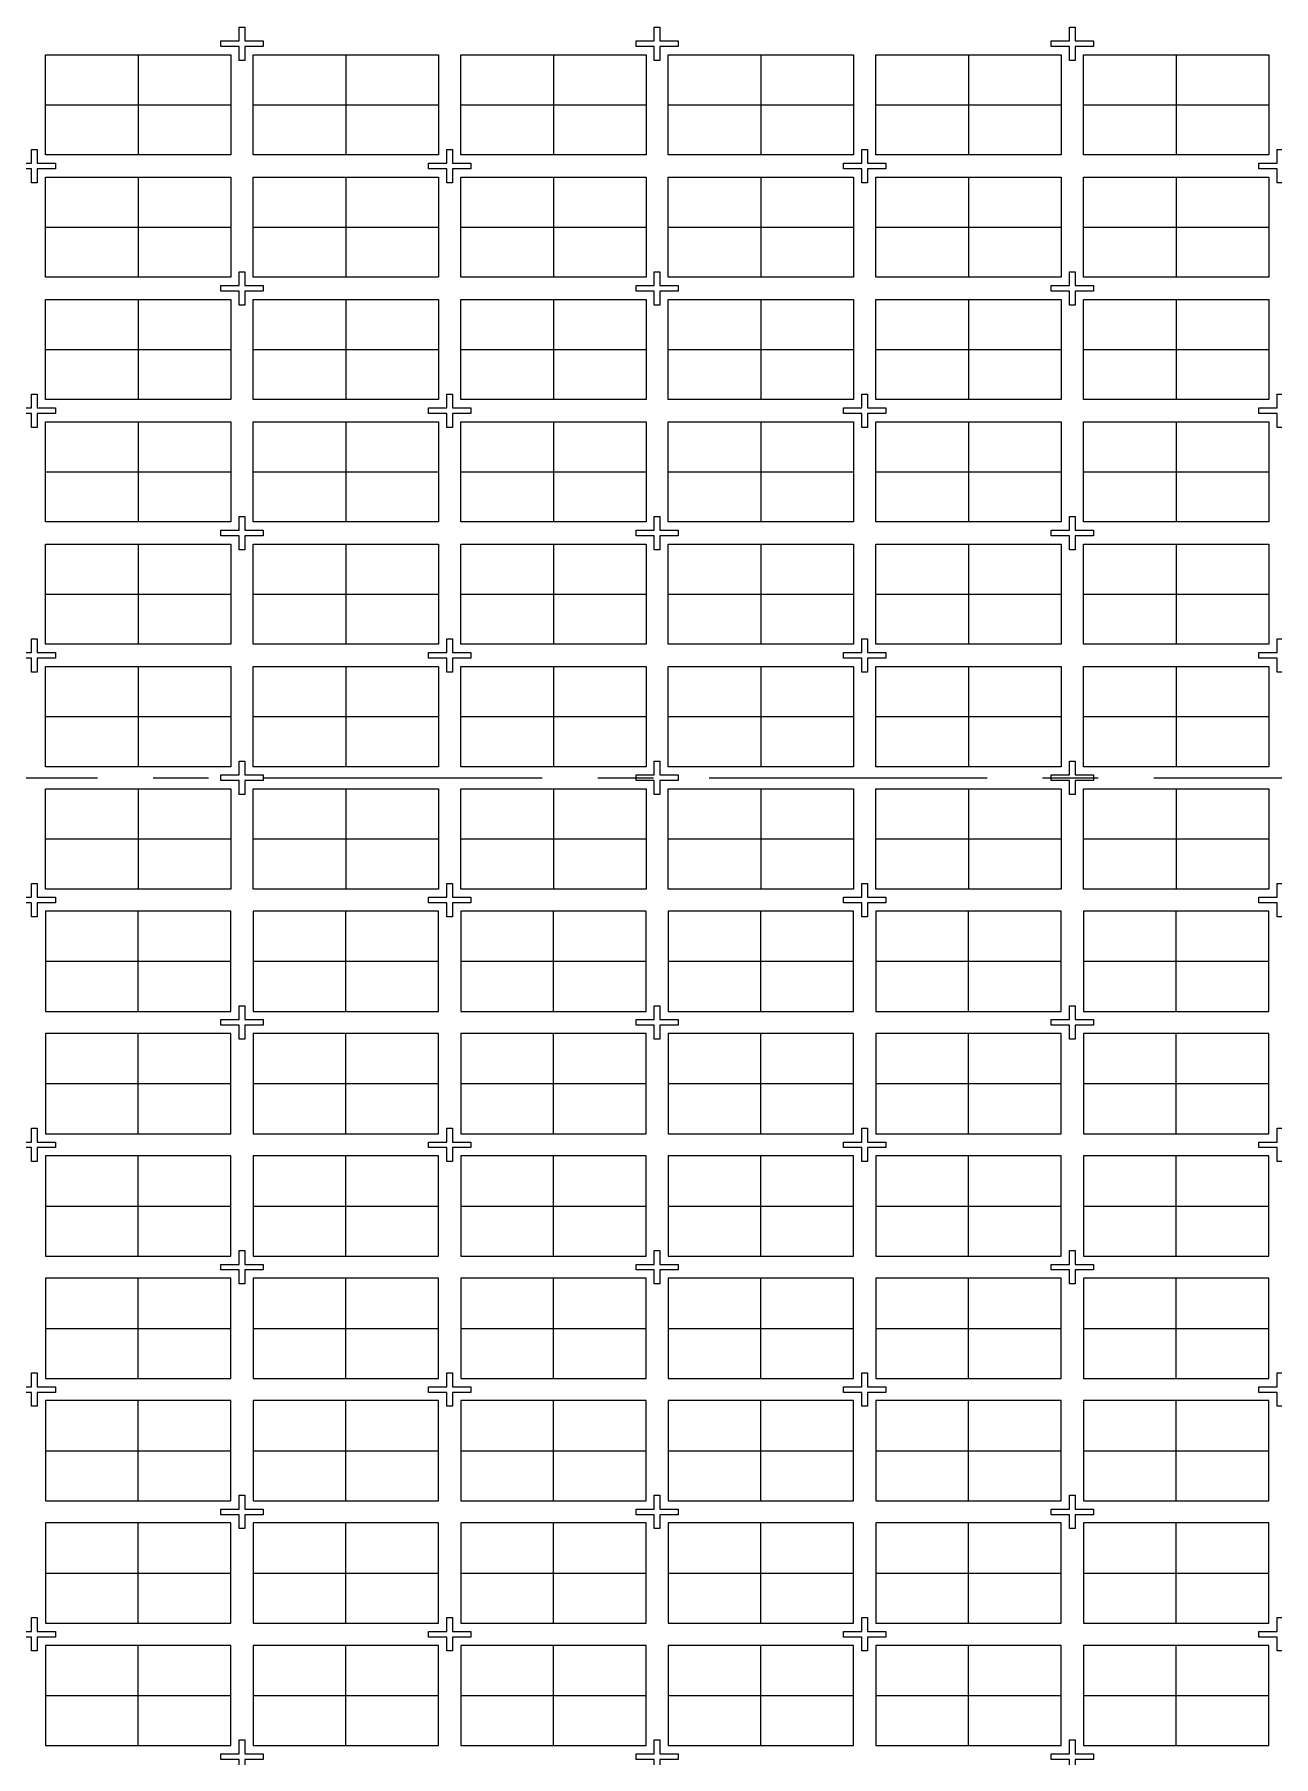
# Model space of a CAD drawing. Extents: x -109 to 32, y -47 to 43.
# Drawn here: x -16.82 to -0.11, y -18.24 to 4.98 of the extents above; entities that cross this region are included whole.
import ezdxf

# ---------------------------------------------------------------- set-up
doc = ezdxf.new("R2010")
doc.units = 0
doc.header["$LTSCALE"] = 3
doc.header["$MEASUREMENT"] = 0
for name, pattern in [('CENTER', [2, 1.25, -0.25, 0.25, -0.25]), ('HIDDEN', [0.375, 0.25, -0.125]), ('PHANTOM', [2.5, 1.25, -0.25, 0.25, -0.25, 0.25, -0.25])]:
    doc.linetypes.add(name, pattern=pattern)
for name, color, linetype, lineweight in [('CLIN', 1, 'CENTER', 15), ('FULL METAL', 33, 'HIDDEN', 15), ('PHANTOM', 5, 'PHANTOM', 15)]:
    doc.layers.add(name, color=color, linetype=linetype, lineweight=lineweight)

# ---------------------------------------------------------------- blocks, each defined once
blk = doc.blocks.new('*U12')
at = {"layer": 'FULL METAL'}
blk.add_lwpolyline([(-0.038, 0.038), (-0.038, 0.225), (0.038, 0.225), (0.038, 0.038), (0.285, 0.038), (0.285, -0.038), (0.038, -0.038), (0.038, -0.225), (-0.038, -0.225), (-0.038, -0.038), (-0.285, -0.038), (-0.285, 0.038)], close=True, dxfattribs=at)
blk = doc.blocks.new('*U13')
at = {"layer": 'CLIN'}
for p in [(78.4, 39.6), (84, 39.6), (89.6, 39.6), (78.4, 36.3), (84, 36.3), (89.6, 36.3), (78.4, 33), (84, 33), (89.6, 33), (78.4, 29.7), (84, 29.7), (89.6, 29.7), (78.4, 26.4), (84, 26.4), (89.6, 26.4), (78.4, 23.1), (84, 23.1), (89.6, 23.1), (78.4, 19.8), (84, 19.8), (89.6, 19.8), (78.4, 16.5), (84, 16.5), (89.6, 16.5)]:
    blk.add_blockref('*U12', p, dxfattribs=at)
blk = doc.blocks.new('*U14')
at = {"layer": 'FULL METAL'}
blk.add_lwpolyline([(-0.038, 0.038), (-0.038, 0.225), (0.038, 0.225), (0.038, 0.038), (0.285, 0.038), (0.285, -0.038), (0.038, -0.038), (0.038, -0.225), (-0.038, -0.225), (-0.038, -0.038), (-0.285, -0.038), (-0.285, 0.038)], close=True, dxfattribs=at)
blk = doc.blocks.new('*U15')
at = {"layer": 'CLIN'}
for p in [(72.8, 36.3), (78.4, 36.3), (84, 36.3), (89.6, 36.3), (72.8, 33), (78.4, 33), (84, 33), (89.6, 33), (72.8, 29.7), (78.4, 29.7), (84, 29.7), (89.6, 29.7), (72.8, 26.4), (78.4, 26.4), (84, 26.4), (89.6, 26.4), (72.8, 23.1), (78.4, 23.1), (84, 23.1), (89.6, 23.1), (72.8, 19.8), (78.4, 19.8), (84, 19.8), (89.6, 19.8), (72.8, 16.5), (78.4, 16.5), (84, 16.5), (89.6, 16.5)]:
    blk.add_blockref('*U14', p, dxfattribs=at)

msp = doc.modelspace()

# ---------------------------------------------------------------- linework, layer by layer
at = {"layer": 'CLIN'}
for p, q in [((-15.4232, 4.7052), (-15.4232, 3.3552)), ((-15.4232, 4.7052), (-15.4232, 3.3552)), ((-12.6232, 4.7052), (-12.6232, 3.3552)), ((-12.6232, 4.7052), (-12.6232, 3.3552)), ((-9.8232, 4.7052), (-9.8232, 3.3552)), ((-9.8232, 4.7052), (-9.8232, 3.3552)), ((-7.0232, 4.7052), (-7.0232, 3.3552)), ((-7.0232, 4.7052), (-7.0232, 3.3552)), ((-4.2232, 4.7052), (-4.2232, 3.3552)), ((-4.2232, 4.7052), (-4.2232, 3.3552)), ((-1.4232, 4.7052), (-1.4232, 3.3552)), ((-1.4232, 4.7052), (-1.4232, 3.3552)), ((-16.6732, 4.0302), (-14.1732, 4.0302)), ((-16.6732, 4.0302), (-14.1732, 4.0302)), ((-13.8732, 4.0302), (-11.3732, 4.0302)), ((-13.8732, 4.0302), (-11.3732, 4.0302)), ((-11.0732, 4.0302), (-8.5732, 4.0302)), ((-11.0732, 4.0302), (-8.5732, 4.0302)), ((-8.2732, 4.0302), (-5.7732, 4.0302)), ((-8.2732, 4.0302), (-5.7732, 4.0302)), ((-5.4732, 4.0302), (-2.9732, 4.0302)), ((-5.4732, 4.0302), (-2.9732, 4.0302)), ((-2.6732, 4.0302), (-0.1732, 4.0302)), ((-2.6732, 4.0302), (-0.1732, 4.0302)), ((-15.4232, 3.0552), (-15.4232, 1.7052)), ((-15.4232, 3.0552), (-15.4232, 1.7052)), ((-12.6232, 3.0552), (-12.6232, 1.7052)), ((-12.6232, 3.0552), (-12.6232, 1.7052)), ((-9.8232, 3.0552), (-9.8232, 1.7052)), ((-9.8232, 3.0552), (-9.8232, 1.7052)), ((-7.0232, 3.0552), (-7.0232, 1.7052)), ((-7.0232, 3.0552), (-7.0232, 1.7052)), ((-4.2232, 3.0552), (-4.2232, 1.7052)), ((-4.2232, 3.0552), (-4.2232, 1.7052)), ((-1.4232, 3.0552), (-1.4232, 1.7052)), ((-1.4232, 3.0552), (-1.4232, 1.7052)), ((-16.6732, 2.3802), (-14.1732, 2.3802)), ((-16.6732, 2.3802), (-14.1732, 2.3802)), ((-13.8732, 2.3802), (-11.3732, 2.3802)), ((-13.8732, 2.3802), (-11.3732, 2.3802)), ((-11.0732, 2.3802), (-8.5732, 2.3802)), ((-11.0732, 2.3802), (-8.5732, 2.3802)), ((-8.2732, 2.3802), (-5.7732, 2.3802)), ((-8.2732, 2.3802), (-5.7732, 2.3802)), ((-5.4732, 2.3802), (-2.9732, 2.3802)), ((-5.4732, 2.3802), (-2.9732, 2.3802)), ((-2.6732, 2.3802), (-0.1732, 2.3802)), ((-2.6732, 2.3802), (-0.1732, 2.3802)), ((-15.4232, 1.4052), (-15.4232, 0.0552)), ((-15.4232, 1.4052), (-15.4232, 0.0552)), ((-12.6232, 1.4052), (-12.6232, 0.0552)), ((-12.6232, 1.4052), (-12.6232, 0.0552)), ((-9.8232, 1.4052), (-9.8232, 0.0552)), ((-9.8232, 1.4052), (-9.8232, 0.0552)), ((-7.0232, 1.4052), (-7.0232, 0.0552)), ((-7.0232, 1.4052), (-7.0232, 0.0552)), ((-4.2232, 1.4052), (-4.2232, 0.0552)), ((-4.2232, 1.4052), (-4.2232, 0.0552)), ((-1.4232, 1.4052), (-1.4232, 0.0552)), ((-1.4232, 1.4052), (-1.4232, 0.0552)), ((-16.6732, 0.7302), (-14.1732, 0.7302)), ((-16.6732, 0.7302), (-14.1732, 0.7302)), ((-13.8732, 0.7302), (-11.3732, 0.7302)), ((-13.8732, 0.7302), (-11.3732, 0.7302)), ((-11.0732, 0.7302), (-8.5732, 0.7302)), ((-11.0732, 0.7302), (-8.5732, 0.7302)), ((-8.2732, 0.7302), (-5.7732, 0.7302)), ((-8.2732, 0.7302), (-5.7732, 0.7302)), ((-5.4732, 0.7302), (-2.9732, 0.7302)), ((-5.4732, 0.7302), (-2.9732, 0.7302)), ((-2.6732, 0.7302), (-0.1732, 0.7302)), ((-2.6732, 0.7302), (-0.1732, 0.7302)), ((-15.4232, -0.2448), (-15.4232, -1.5948)), ((-15.4232, -0.2448), (-15.4232, -1.5948)), ((-12.6232, -0.2448), (-12.6232, -1.5948)), ((-12.6232, -0.2448), (-12.6232, -1.5948)), ((-9.8232, -0.2448), (-9.8232, -1.5948)), ((-9.8232, -0.2448), (-9.8232, -1.5948)), ((-7.0232, -0.2448), (-7.0232, -1.5948)), ((-7.0232, -0.2448), (-7.0232, -1.5948)), ((-4.2232, -0.2448), (-4.2232, -1.5948)), ((-4.2232, -0.2448), (-4.2232, -1.5948)), ((-1.4232, -0.2448), (-1.4232, -1.5948)), ((-1.4232, -0.2448), (-1.4232, -1.5948)), ((-16.6732, -0.9198), (-14.1732, -0.9198)), ((-16.6732, -0.9198), (-14.1732, -0.9198)), ((-13.8732, -0.9198), (-11.3732, -0.9198)), ((-13.8732, -0.9198), (-11.3732, -0.9198)), ((-11.0732, -0.9198), (-8.5732, -0.9198)), ((-11.0732, -0.9198), (-8.5732, -0.9198)), ((-8.2732, -0.9198), (-5.7732, -0.9198)), ((-8.2732, -0.9198), (-5.7732, -0.9198)), ((-5.4732, -0.9198), (-2.9732, -0.9198)), ((-5.4732, -0.9198), (-2.9732, -0.9198)), ((-2.6732, -0.9198), (-0.1732, -0.9198)), ((-2.6732, -0.9198), (-0.1732, -0.9198)), ((-15.4232, -1.8948), (-15.4232, -3.2448)), ((-15.4232, -1.8948), (-15.4232, -3.2448)), ((-12.6232, -1.8948), (-12.6232, -3.2448)), ((-12.6232, -1.8948), (-12.6232, -3.2448)), ((-9.8232, -1.8948), (-9.8232, -3.2448)), ((-9.8232, -1.8948), (-9.8232, -3.2448)), ((-7.0232, -1.8948), (-7.0232, -3.2448)), ((-7.0232, -1.8948), (-7.0232, -3.2448)), ((-4.2232, -1.8948), (-4.2232, -3.2448)), ((-4.2232, -1.8948), (-4.2232, -3.2448)), ((-1.4232, -1.8948), (-1.4232, -3.2448)), ((-1.4232, -1.8948), (-1.4232, -3.2448)), ((-16.6732, -2.5698), (-14.1732, -2.5698)), ((-16.6732, -2.5698), (-14.1732, -2.5698)), ((-13.8732, -2.5698), (-11.3732, -2.5698)), ((-13.8732, -2.5698), (-11.3732, -2.5698)), ((-11.0732, -2.5698), (-8.5732, -2.5698)), ((-11.0732, -2.5698), (-8.5732, -2.5698)), ((-8.2732, -2.5698), (-5.7732, -2.5698)), ((-8.2732, -2.5698), (-5.7732, -2.5698)), ((-5.4732, -2.5698), (-2.9732, -2.5698)), ((-5.4732, -2.5698), (-2.9732, -2.5698)), ((-2.6732, -2.5698), (-0.1732, -2.5698)), ((-2.6732, -2.5698), (-0.1732, -2.5698)), ((-15.4232, -3.5448), (-15.4232, -4.8948)), ((-15.4232, -3.5448), (-15.4232, -4.8948)), ((-12.6232, -3.5448), (-12.6232, -4.8948)), ((-12.6232, -3.5448), (-12.6232, -4.8948)), ((-9.8232, -3.5448), (-9.8232, -4.8948)), ((-9.8232, -3.5448), (-9.8232, -4.8948)), ((-7.0232, -3.5448), (-7.0232, -4.8948)), ((-7.0232, -3.5448), (-7.0232, -4.8948)), ((-4.2232, -3.5448), (-4.2232, -4.8948)), ((-4.2232, -3.5448), (-4.2232, -4.8948)), ((-1.4232, -3.5448), (-1.4232, -4.8948)), ((-1.4232, -3.5448), (-1.4232, -4.8948)), ((-16.6732, -4.2198), (-14.1732, -4.2198)), ((-16.6732, -4.2198), (-14.1732, -4.2198)), ((-13.8732, -4.2198), (-11.3732, -4.2198)), ((-13.8732, -4.2198), (-11.3732, -4.2198)), ((-11.0732, -4.2198), (-8.5732, -4.2198)), ((-11.0732, -4.2198), (-8.5732, -4.2198)), ((-8.2732, -4.2198), (-5.7732, -4.2198)), ((-8.2732, -4.2198), (-5.7732, -4.2198)), ((-5.4732, -4.2198), (-2.9732, -4.2198)), ((-5.4732, -4.2198), (-2.9732, -4.2198)), ((-2.6732, -4.2198), (-0.1732, -4.2198)), ((-2.6732, -4.2198), (-0.1732, -4.2198)), ((-97.7232, -5.0448), (19.2768, -5.0448)), ((-15.4232, -5.1948), (-15.4232, -6.5448)), ((-15.4232, -5.1948), (-15.4232, -6.5448)), ((-12.6232, -5.1948), (-12.6232, -6.5448)), ((-12.6232, -5.1948), (-12.6232, -6.5448)), ((-9.8232, -5.1948), (-9.8232, -6.5448)), ((-9.8232, -5.1948), (-9.8232, -6.5448)), ((-7.0232, -5.1948), (-7.0232, -6.5448)), ((-7.0232, -5.1948), (-7.0232, -6.5448)), ((-4.2232, -5.1948), (-4.2232, -6.5448)), ((-4.2232, -5.1948), (-4.2232, -6.5448)), ((-1.4232, -5.1948), (-1.4232, -6.5448)), ((-1.4232, -5.1948), (-1.4232, -6.5448)), ((-16.6732, -5.8698), (-14.1732, -5.8698)), ((-16.6732, -5.8698), (-14.1732, -5.8698)), ((-13.8732, -5.8698), (-11.3732, -5.8698)), ((-13.8732, -5.8698), (-11.3732, -5.8698)), ((-11.0732, -5.8698), (-8.5732, -5.8698)), ((-11.0732, -5.8698), (-8.5732, -5.8698)), ((-8.2732, -5.8698), (-5.7732, -5.8698)), ((-8.2732, -5.8698), (-5.7732, -5.8698)), ((-5.4732, -5.8698), (-2.9732, -5.8698)), ((-5.4732, -5.8698), (-2.9732, -5.8698)), ((-2.6732, -5.8698), (-0.1732, -5.8698)), ((-2.6732, -5.8698), (-0.1732, -5.8698)), ((-15.4232, -8.1948), (-15.4232, -6.8448)), ((-15.4232, -8.1948), (-15.4232, -6.8448)), ((-12.6232, -8.1948), (-12.6232, -6.8448)), ((-12.6232, -8.1948), (-12.6232, -6.8448)), ((-9.8232, -8.1948), (-9.8232, -6.8448)), ((-9.8232, -8.1948), (-9.8232, -6.8448)), ((-7.0232, -8.1948), (-7.0232, -6.8448)), ((-7.0232, -8.1948), (-7.0232, -6.8448)), ((-4.2232, -8.1948), (-4.2232, -6.8448)), ((-4.2232, -8.1948), (-4.2232, -6.8448)), ((-1.4232, -8.1948), (-1.4232, -6.8448)), ((-1.4232, -8.1948), (-1.4232, -6.8448)), ((-16.6732, -7.5198), (-14.1732, -7.5198)), ((-16.6732, -7.5198), (-14.1732, -7.5198)), ((-13.8732, -7.5198), (-11.3732, -7.5198)), ((-13.8732, -7.5198), (-11.3732, -7.5198)), ((-11.0732, -7.5198), (-8.5732, -7.5198)), ((-11.0732, -7.5198), (-8.5732, -7.5198)), ((-8.2732, -7.5198), (-5.7732, -7.5198)), ((-8.2732, -7.5198), (-5.7732, -7.5198)), ((-5.4732, -7.5198), (-2.9732, -7.5198)), ((-5.4732, -7.5198), (-2.9732, -7.5198)), ((-2.6732, -7.5198), (-0.1732, -7.5198)), ((-2.6732, -7.5198), (-0.1732, -7.5198)), ((-15.4232, -9.8448), (-15.4232, -8.4948)), ((-15.4232, -9.8448), (-15.4232, -8.4948)), ((-12.6232, -9.8448), (-12.6232, -8.4948)), ((-12.6232, -9.8448), (-12.6232, -8.4948)), ((-9.8232, -9.8448), (-9.8232, -8.4948)), ((-9.8232, -9.8448), (-9.8232, -8.4948)), ((-7.0232, -9.8448), (-7.0232, -8.4948)), ((-7.0232, -9.8448), (-7.0232, -8.4948)), ((-4.2232, -9.8448), (-4.2232, -8.4948)), ((-4.2232, -9.8448), (-4.2232, -8.4948)), ((-1.4232, -9.8448), (-1.4232, -8.4948)), ((-1.4232, -9.8448), (-1.4232, -8.4948)), ((-16.6732, -9.1698), (-14.1732, -9.1698)), ((-16.6732, -9.1698), (-14.1732, -9.1698)), ((-13.8732, -9.1698), (-11.3732, -9.1698)), ((-13.8732, -9.1698), (-11.3732, -9.1698)), ((-11.0732, -9.1698), (-8.5732, -9.1698)), ((-11.0732, -9.1698), (-8.5732, -9.1698)), ((-8.2732, -9.1698), (-5.7732, -9.1698)), ((-8.2732, -9.1698), (-5.7732, -9.1698)), ((-5.4732, -9.1698), (-2.9732, -9.1698)), ((-5.4732, -9.1698), (-2.9732, -9.1698)), ((-2.6732, -9.1698), (-0.1732, -9.1698)), ((-2.6732, -9.1698), (-0.1732, -9.1698)), ((-15.4232, -11.4948), (-15.4232, -10.1448)), ((-15.4232, -11.4948), (-15.4232, -10.1448)), ((-12.6232, -11.4948), (-12.6232, -10.1448)), ((-12.6232, -11.4948), (-12.6232, -10.1448)), ((-9.8232, -11.4948), (-9.8232, -10.1448)), ((-9.8232, -11.4948), (-9.8232, -10.1448)), ((-7.0232, -11.4948), (-7.0232, -10.1448)), ((-7.0232, -11.4948), (-7.0232, -10.1448)), ((-4.2232, -11.4948), (-4.2232, -10.1448)), ((-4.2232, -11.4948), (-4.2232, -10.1448)), ((-1.4232, -11.4948), (-1.4232, -10.1448)), ((-1.4232, -11.4948), (-1.4232, -10.1448)), ((-16.6732, -10.8198), (-14.1732, -10.8198)), ((-16.6732, -10.8198), (-14.1732, -10.8198)), ((-13.8732, -10.8198), (-11.3732, -10.8198)), ((-13.8732, -10.8198), (-11.3732, -10.8198)), ((-11.0732, -10.8198), (-8.5732, -10.8198)), ((-11.0732, -10.8198), (-8.5732, -10.8198)), ((-8.2732, -10.8198), (-5.7732, -10.8198)), ((-8.2732, -10.8198), (-5.7732, -10.8198)), ((-5.4732, -10.8198), (-2.9732, -10.8198)), ((-5.4732, -10.8198), (-2.9732, -10.8198)), ((-2.6732, -10.8198), (-0.1732, -10.8198)), ((-2.6732, -10.8198), (-0.1732, -10.8198)), ((-15.4232, -13.1448), (-15.4232, -11.7948)), ((-15.4232, -13.1448), (-15.4232, -11.7948)), ((-12.6232, -13.1448), (-12.6232, -11.7948)), ((-12.6232, -13.1448), (-12.6232, -11.7948)), ((-9.8232, -13.1448), (-9.8232, -11.7948)), ((-9.8232, -13.1448), (-9.8232, -11.7948)), ((-7.0232, -13.1448), (-7.0232, -11.7948)), ((-7.0232, -13.1448), (-7.0232, -11.7948)), ((-4.2232, -13.1448), (-4.2232, -11.7948)), ((-4.2232, -13.1448), (-4.2232, -11.7948)), ((-1.4232, -13.1448), (-1.4232, -11.7948)), ((-1.4232, -13.1448), (-1.4232, -11.7948)), ((-16.6732, -12.4698), (-14.1732, -12.4698)), ((-16.6732, -12.4698), (-14.1732, -12.4698)), ((-13.8732, -12.4698), (-11.3732, -12.4698)), ((-13.8732, -12.4698), (-11.3732, -12.4698)), ((-11.0732, -12.4698), (-8.5732, -12.4698)), ((-11.0732, -12.4698), (-8.5732, -12.4698)), ((-8.2732, -12.4698), (-5.7732, -12.4698)), ((-8.2732, -12.4698), (-5.7732, -12.4698)), ((-5.4732, -12.4698), (-2.9732, -12.4698)), ((-5.4732, -12.4698), (-2.9732, -12.4698)), ((-2.6732, -12.4698), (-0.1732, -12.4698)), ((-2.6732, -12.4698), (-0.1732, -12.4698)), ((-15.4232, -14.7948), (-15.4232, -13.4448)), ((-15.4232, -14.7948), (-15.4232, -13.4448)), ((-12.6232, -14.7948), (-12.6232, -13.4448)), ((-12.6232, -14.7948), (-12.6232, -13.4448)), ((-9.8232, -14.7948), (-9.8232, -13.4448)), ((-9.8232, -14.7948), (-9.8232, -13.4448)), ((-7.0232, -14.7948), (-7.0232, -13.4448)), ((-7.0232, -14.7948), (-7.0232, -13.4448)), ((-4.2232, -14.7948), (-4.2232, -13.4448)), ((-4.2232, -14.7948), (-4.2232, -13.4448)), ((-1.4232, -14.7948), (-1.4232, -13.4448)), ((-1.4232, -14.7948), (-1.4232, -13.4448)), ((-16.6732, -14.1198), (-14.1732, -14.1198)), ((-16.6732, -14.1198), (-14.1732, -14.1198)), ((-13.8732, -14.1198), (-11.3732, -14.1198)), ((-13.8732, -14.1198), (-11.3732, -14.1198)), ((-11.0732, -14.1198), (-8.5732, -14.1198)), ((-11.0732, -14.1198), (-8.5732, -14.1198)), ((-8.2732, -14.1198), (-5.7732, -14.1198)), ((-8.2732, -14.1198), (-5.7732, -14.1198)), ((-5.4732, -14.1198), (-2.9732, -14.1198)), ((-5.4732, -14.1198), (-2.9732, -14.1198)), ((-2.6732, -14.1198), (-0.1732, -14.1198)), ((-2.6732, -14.1198), (-0.1732, -14.1198)), ((-15.4232, -16.4448), (-15.4232, -15.0948)), ((-15.4232, -16.4448), (-15.4232, -15.0948)), ((-12.6232, -16.4448), (-12.6232, -15.0948)), ((-12.6232, -16.4448), (-12.6232, -15.0948)), ((-9.8232, -16.4448), (-9.8232, -15.0948)), ((-9.8232, -16.4448), (-9.8232, -15.0948)), ((-7.0232, -16.4448), (-7.0232, -15.0948)), ((-7.0232, -16.4448), (-7.0232, -15.0948)), ((-4.2232, -16.4448), (-4.2232, -15.0948)), ((-4.2232, -16.4448), (-4.2232, -15.0948)), ((-1.4232, -16.4448), (-1.4232, -15.0948)), ((-1.4232, -16.4448), (-1.4232, -15.0948)), ((-16.6732, -15.7698), (-14.1732, -15.7698)), ((-16.6732, -15.7698), (-14.1732, -15.7698)), ((-13.8732, -15.7698), (-11.3732, -15.7698)), ((-13.8732, -15.7698), (-11.3732, -15.7698)), ((-11.0732, -15.7698), (-8.5732, -15.7698)), ((-11.0732, -15.7698), (-8.5732, -15.7698)), ((-8.2732, -15.7698), (-5.7732, -15.7698)), ((-8.2732, -15.7698), (-5.7732, -15.7698)), ((-5.4732, -15.7698), (-2.9732, -15.7698)), ((-5.4732, -15.7698), (-2.9732, -15.7698)), ((-2.6732, -15.7698), (-0.1732, -15.7698)), ((-2.6732, -15.7698), (-0.1732, -15.7698)), ((-15.4232, -18.0948), (-15.4232, -16.7448)), ((-15.4232, -18.0948), (-15.4232, -16.7448)), ((-12.6232, -18.0948), (-12.6232, -16.7448)), ((-12.6232, -18.0948), (-12.6232, -16.7448)), ((-9.8232, -18.0948), (-9.8232, -16.7448)), ((-9.8232, -18.0948), (-9.8232, -16.7448)), ((-7.0232, -18.0948), (-7.0232, -16.7448)), ((-7.0232, -18.0948), (-7.0232, -16.7448)), ((-4.2232, -18.0948), (-4.2232, -16.7448)), ((-4.2232, -18.0948), (-4.2232, -16.7448)), ((-1.4232, -18.0948), (-1.4232, -16.7448)), ((-1.4232, -18.0948), (-1.4232, -16.7448)), ((-16.6732, -17.4198), (-14.1732, -17.4198)), ((-16.6732, -17.4198), (-14.1732, -17.4198)), ((-13.8732, -17.4198), (-11.3732, -17.4198)), ((-13.8732, -17.4198), (-11.3732, -17.4198)), ((-11.0732, -17.4198), (-8.5732, -17.4198)), ((-11.0732, -17.4198), (-8.5732, -17.4198)), ((-8.2732, -17.4198), (-5.7732, -17.4198)), ((-8.2732, -17.4198), (-5.7732, -17.4198)), ((-5.4732, -17.4198), (-2.9732, -17.4198)), ((-5.4732, -17.4198), (-2.9732, -17.4198)), ((-2.6732, -17.4198), (-0.1732, -17.4198)), ((-2.6732, -17.4198), (-0.1732, -17.4198))]:
    msp.add_line(p, q, dxfattribs=at)
at = {"layer": 'PHANTOM'}
for points in [[(-16.6732, 4.7052), (-14.1732, 4.7052), (-14.1732, 3.3552), (-16.6732, 3.3552)], [(-16.6732, 4.7052), (-14.1732, 4.7052), (-14.1732, 3.3552), (-16.6732, 3.3552)], [(-13.8732, 4.7052), (-11.3732, 4.7052), (-11.3732, 3.3552), (-13.8732, 3.3552)], [(-13.8732, 4.7052), (-11.3732, 4.7052), (-11.3732, 3.3552), (-13.8732, 3.3552)], [(-11.0732, 4.7052), (-8.5732, 4.7052), (-8.5732, 3.3552), (-11.0732, 3.3552)], [(-11.0732, 4.7052), (-8.5732, 4.7052), (-8.5732, 3.3552), (-11.0732, 3.3552)], [(-8.2732, 4.7052), (-5.7732, 4.7052), (-5.7732, 3.3552), (-8.2732, 3.3552)], [(-8.2732, 4.7052), (-5.7732, 4.7052), (-5.7732, 3.3552), (-8.2732, 3.3552)], [(-5.4732, 4.7052), (-2.9732, 4.7052), (-2.9732, 3.3552), (-5.4732, 3.3552)], [(-5.4732, 4.7052), (-2.9732, 4.7052), (-2.9732, 3.3552), (-5.4732, 3.3552)], [(-2.6732, 4.7052), (-0.1732, 4.7052), (-0.1732, 3.3552), (-2.6732, 3.3552)], [(-2.6732, 4.7052), (-0.1732, 4.7052), (-0.1732, 3.3552), (-2.6732, 3.3552)], [(-16.6732, 3.0552), (-14.1732, 3.0552), (-14.1732, 1.7052), (-16.6732, 1.7052)], [(-16.6732, 3.0552), (-14.1732, 3.0552), (-14.1732, 1.7052), (-16.6732, 1.7052)], [(-13.8732, 3.0552), (-11.3732, 3.0552), (-11.3732, 1.7052), (-13.8732, 1.7052)], [(-13.8732, 3.0552), (-11.3732, 3.0552), (-11.3732, 1.7052), (-13.8732, 1.7052)], [(-11.0732, 3.0552), (-8.5732, 3.0552), (-8.5732, 1.7052), (-11.0732, 1.7052)], [(-11.0732, 3.0552), (-8.5732, 3.0552), (-8.5732, 1.7052), (-11.0732, 1.7052)], [(-8.2732, 3.0552), (-5.7732, 3.0552), (-5.7732, 1.7052), (-8.2732, 1.7052)], [(-8.2732, 3.0552), (-5.7732, 3.0552), (-5.7732, 1.7052), (-8.2732, 1.7052)], [(-5.4732, 3.0552), (-2.9732, 3.0552), (-2.9732, 1.7052), (-5.4732, 1.7052)], [(-5.4732, 3.0552), (-2.9732, 3.0552), (-2.9732, 1.7052), (-5.4732, 1.7052)], [(-2.6732, 3.0552), (-0.1732, 3.0552), (-0.1732, 1.7052), (-2.6732, 1.7052)], [(-2.6732, 3.0552), (-0.1732, 3.0552), (-0.1732, 1.7052), (-2.6732, 1.7052)], [(-16.6732, 1.4052), (-14.1732, 1.4052), (-14.1732, 0.0552), (-16.6732, 0.0552)], [(-16.6732, 1.4052), (-14.1732, 1.4052), (-14.1732, 0.0552), (-16.6732, 0.0552)], [(-13.8732, 1.4052), (-11.3732, 1.4052), (-11.3732, 0.0552), (-13.8732, 0.0552)], [(-13.8732, 1.4052), (-11.3732, 1.4052), (-11.3732, 0.0552), (-13.8732, 0.0552)], [(-11.0732, 1.4052), (-8.5732, 1.4052), (-8.5732, 0.0552), (-11.0732, 0.0552)], [(-11.0732, 1.4052), (-8.5732, 1.4052), (-8.5732, 0.0552), (-11.0732, 0.0552)], [(-8.2732, 1.4052), (-5.7732, 1.4052), (-5.7732, 0.0552), (-8.2732, 0.0552)], [(-8.2732, 1.4052), (-5.7732, 1.4052), (-5.7732, 0.0552), (-8.2732, 0.0552)], [(-5.4732, 1.4052), (-2.9732, 1.4052), (-2.9732, 0.0552), (-5.4732, 0.0552)], [(-5.4732, 1.4052), (-2.9732, 1.4052), (-2.9732, 0.0552), (-5.4732, 0.0552)], [(-2.6732, 1.4052), (-0.1732, 1.4052), (-0.1732, 0.0552), (-2.6732, 0.0552)], [(-2.6732, 1.4052), (-0.1732, 1.4052), (-0.1732, 0.0552), (-2.6732, 0.0552)], [(-16.6732, -0.2448), (-14.1732, -0.2448), (-14.1732, -1.5948), (-16.6732, -1.5948)], [(-16.6732, -0.2448), (-14.1732, -0.2448), (-14.1732, -1.5948), (-16.6732, -1.5948)], [(-13.8732, -0.2448), (-11.3732, -0.2448), (-11.3732, -1.5948), (-13.8732, -1.5948)], [(-13.8732, -0.2448), (-11.3732, -0.2448), (-11.3732, -1.5948), (-13.8732, -1.5948)], [(-11.0732, -0.2448), (-8.5732, -0.2448), (-8.5732, -1.5948), (-11.0732, -1.5948)], [(-11.0732, -0.2448), (-8.5732, -0.2448), (-8.5732, -1.5948), (-11.0732, -1.5948)], [(-8.2732, -0.2448), (-5.7732, -0.2448), (-5.7732, -1.5948), (-8.2732, -1.5948)], [(-8.2732, -0.2448), (-5.7732, -0.2448), (-5.7732, -1.5948), (-8.2732, -1.5948)], [(-5.4732, -0.2448), (-2.9732, -0.2448), (-2.9732, -1.5948), (-5.4732, -1.5948)], [(-5.4732, -0.2448), (-2.9732, -0.2448), (-2.9732, -1.5948), (-5.4732, -1.5948)], [(-2.6732, -0.2448), (-0.1732, -0.2448), (-0.1732, -1.5948), (-2.6732, -1.5948)], [(-2.6732, -0.2448), (-0.1732, -0.2448), (-0.1732, -1.5948), (-2.6732, -1.5948)], [(-16.6732, -1.8948), (-14.1732, -1.8948), (-14.1732, -3.2448), (-16.6732, -3.2448)], [(-16.6732, -1.8948), (-14.1732, -1.8948), (-14.1732, -3.2448), (-16.6732, -3.2448)], [(-13.8732, -1.8948), (-11.3732, -1.8948), (-11.3732, -3.2448), (-13.8732, -3.2448)], [(-13.8732, -1.8948), (-11.3732, -1.8948), (-11.3732, -3.2448), (-13.8732, -3.2448)], [(-11.0732, -1.8948), (-8.5732, -1.8948), (-8.5732, -3.2448), (-11.0732, -3.2448)], [(-11.0732, -1.8948), (-8.5732, -1.8948), (-8.5732, -3.2448), (-11.0732, -3.2448)], [(-8.2732, -1.8948), (-5.7732, -1.8948), (-5.7732, -3.2448), (-8.2732, -3.2448)], [(-8.2732, -1.8948), (-5.7732, -1.8948), (-5.7732, -3.2448), (-8.2732, -3.2448)], [(-5.4732, -1.8948), (-2.9732, -1.8948), (-2.9732, -3.2448), (-5.4732, -3.2448)], [(-5.4732, -1.8948), (-2.9732, -1.8948), (-2.9732, -3.2448), (-5.4732, -3.2448)], [(-2.6732, -1.8948), (-0.1732, -1.8948), (-0.1732, -3.2448), (-2.6732, -3.2448)], [(-2.6732, -1.8948), (-0.1732, -1.8948), (-0.1732, -3.2448), (-2.6732, -3.2448)], [(-16.6732, -3.5448), (-14.1732, -3.5448), (-14.1732, -4.8948), (-16.6732, -4.8948)], [(-16.6732, -3.5448), (-14.1732, -3.5448), (-14.1732, -4.8948), (-16.6732, -4.8948)], [(-13.8732, -3.5448), (-11.3732, -3.5448), (-11.3732, -4.8948), (-13.8732, -4.8948)], [(-13.8732, -3.5448), (-11.3732, -3.5448), (-11.3732, -4.8948), (-13.8732, -4.8948)], [(-11.0732, -3.5448), (-8.5732, -3.5448), (-8.5732, -4.8948), (-11.0732, -4.8948)], [(-11.0732, -3.5448), (-8.5732, -3.5448), (-8.5732, -4.8948), (-11.0732, -4.8948)], [(-8.2732, -3.5448), (-5.7732, -3.5448), (-5.7732, -4.8948), (-8.2732, -4.8948)], [(-8.2732, -3.5448), (-5.7732, -3.5448), (-5.7732, -4.8948), (-8.2732, -4.8948)], [(-5.4732, -3.5448), (-2.9732, -3.5448), (-2.9732, -4.8948), (-5.4732, -4.8948)], [(-5.4732, -3.5448), (-2.9732, -3.5448), (-2.9732, -4.8948), (-5.4732, -4.8948)], [(-2.6732, -3.5448), (-0.1732, -3.5448), (-0.1732, -4.8948), (-2.6732, -4.8948)], [(-2.6732, -3.5448), (-0.1732, -3.5448), (-0.1732, -4.8948), (-2.6732, -4.8948)], [(-16.6732, -5.1948), (-14.1732, -5.1948), (-14.1732, -6.5448), (-16.6732, -6.5448)], [(-16.6732, -5.1948), (-14.1732, -5.1948), (-14.1732, -6.5448), (-16.6732, -6.5448)], [(-13.8732, -5.1948), (-11.3732, -5.1948), (-11.3732, -6.5448), (-13.8732, -6.5448)], [(-13.8732, -5.1948), (-11.3732, -5.1948), (-11.3732, -6.5448), (-13.8732, -6.5448)], [(-11.0732, -5.1948), (-8.5732, -5.1948), (-8.5732, -6.5448), (-11.0732, -6.5448)], [(-11.0732, -5.1948), (-8.5732, -5.1948), (-8.5732, -6.5448), (-11.0732, -6.5448)], [(-8.2732, -5.1948), (-5.7732, -5.1948), (-5.7732, -6.5448), (-8.2732, -6.5448)], [(-8.2732, -5.1948), (-5.7732, -5.1948), (-5.7732, -6.5448), (-8.2732, -6.5448)], [(-5.4732, -5.1948), (-2.9732, -5.1948), (-2.9732, -6.5448), (-5.4732, -6.5448)], [(-5.4732, -5.1948), (-2.9732, -5.1948), (-2.9732, -6.5448), (-5.4732, -6.5448)], [(-2.6732, -5.1948), (-0.1732, -5.1948), (-0.1732, -6.5448), (-2.6732, -6.5448)], [(-2.6732, -5.1948), (-0.1732, -5.1948), (-0.1732, -6.5448), (-2.6732, -6.5448)], [(-16.6732, -8.1948), (-14.1732, -8.1948), (-14.1732, -6.8448), (-16.6732, -6.8448)], [(-16.6732, -8.1948), (-14.1732, -8.1948), (-14.1732, -6.8448), (-16.6732, -6.8448)], [(-13.8732, -8.1948), (-11.3732, -8.1948), (-11.3732, -6.8448), (-13.8732, -6.8448)], [(-13.8732, -8.1948), (-11.3732, -8.1948), (-11.3732, -6.8448), (-13.8732, -6.8448)], [(-11.0732, -8.1948), (-8.5732, -8.1948), (-8.5732, -6.8448), (-11.0732, -6.8448)], [(-11.0732, -8.1948), (-8.5732, -8.1948), (-8.5732, -6.8448), (-11.0732, -6.8448)], [(-8.2732, -8.1948), (-5.7732, -8.1948), (-5.7732, -6.8448), (-8.2732, -6.8448)], [(-8.2732, -8.1948), (-5.7732, -8.1948), (-5.7732, -6.8448), (-8.2732, -6.8448)], [(-5.4732, -8.1948), (-2.9732, -8.1948), (-2.9732, -6.8448), (-5.4732, -6.8448)], [(-5.4732, -8.1948), (-2.9732, -8.1948), (-2.9732, -6.8448), (-5.4732, -6.8448)], [(-2.6732, -8.1948), (-0.1732, -8.1948), (-0.1732, -6.8448), (-2.6732, -6.8448)], [(-2.6732, -8.1948), (-0.1732, -8.1948), (-0.1732, -6.8448), (-2.6732, -6.8448)], [(-16.6732, -9.8448), (-14.1732, -9.8448), (-14.1732, -8.4948), (-16.6732, -8.4948)], [(-16.6732, -9.8448), (-14.1732, -9.8448), (-14.1732, -8.4948), (-16.6732, -8.4948)], [(-13.8732, -9.8448), (-11.3732, -9.8448), (-11.3732, -8.4948), (-13.8732, -8.4948)], [(-13.8732, -9.8448), (-11.3732, -9.8448), (-11.3732, -8.4948), (-13.8732, -8.4948)], [(-11.0732, -9.8448), (-8.5732, -9.8448), (-8.5732, -8.4948), (-11.0732, -8.4948)], [(-11.0732, -9.8448), (-8.5732, -9.8448), (-8.5732, -8.4948), (-11.0732, -8.4948)], [(-8.2732, -9.8448), (-5.7732, -9.8448), (-5.7732, -8.4948), (-8.2732, -8.4948)], [(-8.2732, -9.8448), (-5.7732, -9.8448), (-5.7732, -8.4948), (-8.2732, -8.4948)], [(-5.4732, -9.8448), (-2.9732, -9.8448), (-2.9732, -8.4948), (-5.4732, -8.4948)], [(-5.4732, -9.8448), (-2.9732, -9.8448), (-2.9732, -8.4948), (-5.4732, -8.4948)], [(-2.6732, -9.8448), (-0.1732, -9.8448), (-0.1732, -8.4948), (-2.6732, -8.4948)], [(-2.6732, -9.8448), (-0.1732, -9.8448), (-0.1732, -8.4948), (-2.6732, -8.4948)], [(-16.6732, -11.4948), (-14.1732, -11.4948), (-14.1732, -10.1448), (-16.6732, -10.1448)], [(-16.6732, -11.4948), (-14.1732, -11.4948), (-14.1732, -10.1448), (-16.6732, -10.1448)], [(-13.8732, -11.4948), (-11.3732, -11.4948), (-11.3732, -10.1448), (-13.8732, -10.1448)], [(-13.8732, -11.4948), (-11.3732, -11.4948), (-11.3732, -10.1448), (-13.8732, -10.1448)], [(-11.0732, -11.4948), (-8.5732, -11.4948), (-8.5732, -10.1448), (-11.0732, -10.1448)], [(-11.0732, -11.4948), (-8.5732, -11.4948), (-8.5732, -10.1448), (-11.0732, -10.1448)], [(-8.2732, -11.4948), (-5.7732, -11.4948), (-5.7732, -10.1448), (-8.2732, -10.1448)], [(-8.2732, -11.4948), (-5.7732, -11.4948), (-5.7732, -10.1448), (-8.2732, -10.1448)], [(-5.4732, -11.4948), (-2.9732, -11.4948), (-2.9732, -10.1448), (-5.4732, -10.1448)], [(-5.4732, -11.4948), (-2.9732, -11.4948), (-2.9732, -10.1448), (-5.4732, -10.1448)], [(-2.6732, -11.4948), (-0.1732, -11.4948), (-0.1732, -10.1448), (-2.6732, -10.1448)], [(-2.6732, -11.4948), (-0.1732, -11.4948), (-0.1732, -10.1448), (-2.6732, -10.1448)], [(-16.6732, -13.1448), (-14.1732, -13.1448), (-14.1732, -11.7948), (-16.6732, -11.7948)], [(-16.6732, -13.1448), (-14.1732, -13.1448), (-14.1732, -11.7948), (-16.6732, -11.7948)], [(-13.8732, -13.1448), (-11.3732, -13.1448), (-11.3732, -11.7948), (-13.8732, -11.7948)], [(-13.8732, -13.1448), (-11.3732, -13.1448), (-11.3732, -11.7948), (-13.8732, -11.7948)], [(-11.0732, -13.1448), (-8.5732, -13.1448), (-8.5732, -11.7948), (-11.0732, -11.7948)], [(-11.0732, -13.1448), (-8.5732, -13.1448), (-8.5732, -11.7948), (-11.0732, -11.7948)], [(-8.2732, -13.1448), (-5.7732, -13.1448), (-5.7732, -11.7948), (-8.2732, -11.7948)], [(-8.2732, -13.1448), (-5.7732, -13.1448), (-5.7732, -11.7948), (-8.2732, -11.7948)], [(-5.4732, -13.1448), (-2.9732, -13.1448), (-2.9732, -11.7948), (-5.4732, -11.7948)], [(-5.4732, -13.1448), (-2.9732, -13.1448), (-2.9732, -11.7948), (-5.4732, -11.7948)], [(-2.6732, -13.1448), (-0.1732, -13.1448), (-0.1732, -11.7948), (-2.6732, -11.7948)], [(-2.6732, -13.1448), (-0.1732, -13.1448), (-0.1732, -11.7948), (-2.6732, -11.7948)], [(-16.6732, -14.7948), (-14.1732, -14.7948), (-14.1732, -13.4448), (-16.6732, -13.4448)], [(-16.6732, -14.7948), (-14.1732, -14.7948), (-14.1732, -13.4448), (-16.6732, -13.4448)], [(-13.8732, -14.7948), (-11.3732, -14.7948), (-11.3732, -13.4448), (-13.8732, -13.4448)], [(-13.8732, -14.7948), (-11.3732, -14.7948), (-11.3732, -13.4448), (-13.8732, -13.4448)], [(-11.0732, -14.7948), (-8.5732, -14.7948), (-8.5732, -13.4448), (-11.0732, -13.4448)], [(-11.0732, -14.7948), (-8.5732, -14.7948), (-8.5732, -13.4448), (-11.0732, -13.4448)], [(-8.2732, -14.7948), (-5.7732, -14.7948), (-5.7732, -13.4448), (-8.2732, -13.4448)], [(-8.2732, -14.7948), (-5.7732, -14.7948), (-5.7732, -13.4448), (-8.2732, -13.4448)], [(-5.4732, -14.7948), (-2.9732, -14.7948), (-2.9732, -13.4448), (-5.4732, -13.4448)], [(-5.4732, -14.7948), (-2.9732, -14.7948), (-2.9732, -13.4448), (-5.4732, -13.4448)], [(-2.6732, -14.7948), (-0.1732, -14.7948), (-0.1732, -13.4448), (-2.6732, -13.4448)], [(-2.6732, -14.7948), (-0.1732, -14.7948), (-0.1732, -13.4448), (-2.6732, -13.4448)], [(-16.6732, -16.4448), (-14.1732, -16.4448), (-14.1732, -15.0948), (-16.6732, -15.0948)], [(-16.6732, -16.4448), (-14.1732, -16.4448), (-14.1732, -15.0948), (-16.6732, -15.0948)], [(-13.8732, -16.4448), (-11.3732, -16.4448), (-11.3732, -15.0948), (-13.8732, -15.0948)], [(-13.8732, -16.4448), (-11.3732, -16.4448), (-11.3732, -15.0948), (-13.8732, -15.0948)], [(-11.0732, -16.4448), (-8.5732, -16.4448), (-8.5732, -15.0948), (-11.0732, -15.0948)], [(-11.0732, -16.4448), (-8.5732, -16.4448), (-8.5732, -15.0948), (-11.0732, -15.0948)], [(-8.2732, -16.4448), (-5.7732, -16.4448), (-5.7732, -15.0948), (-8.2732, -15.0948)], [(-8.2732, -16.4448), (-5.7732, -16.4448), (-5.7732, -15.0948), (-8.2732, -15.0948)], [(-5.4732, -16.4448), (-2.9732, -16.4448), (-2.9732, -15.0948), (-5.4732, -15.0948)], [(-5.4732, -16.4448), (-2.9732, -16.4448), (-2.9732, -15.0948), (-5.4732, -15.0948)], [(-2.6732, -16.4448), (-0.1732, -16.4448), (-0.1732, -15.0948), (-2.6732, -15.0948)], [(-2.6732, -16.4448), (-0.1732, -16.4448), (-0.1732, -15.0948), (-2.6732, -15.0948)], [(-16.6732, -18.0948), (-14.1732, -18.0948), (-14.1732, -16.7448), (-16.6732, -16.7448)], [(-16.6732, -18.0948), (-14.1732, -18.0948), (-14.1732, -16.7448), (-16.6732, -16.7448)], [(-13.8732, -18.0948), (-11.3732, -18.0948), (-11.3732, -16.7448), (-13.8732, -16.7448)], [(-13.8732, -18.0948), (-11.3732, -18.0948), (-11.3732, -16.7448), (-13.8732, -16.7448)], [(-11.0732, -18.0948), (-8.5732, -18.0948), (-8.5732, -16.7448), (-11.0732, -16.7448)], [(-11.0732, -18.0948), (-8.5732, -18.0948), (-8.5732, -16.7448), (-11.0732, -16.7448)], [(-8.2732, -18.0948), (-5.7732, -18.0948), (-5.7732, -16.7448), (-8.2732, -16.7448)], [(-8.2732, -18.0948), (-5.7732, -18.0948), (-5.7732, -16.7448), (-8.2732, -16.7448)], [(-5.4732, -18.0948), (-2.9732, -18.0948), (-2.9732, -16.7448), (-5.4732, -16.7448)], [(-5.4732, -18.0948), (-2.9732, -18.0948), (-2.9732, -16.7448), (-5.4732, -16.7448)], [(-2.6732, -18.0948), (-0.1732, -18.0948), (-0.1732, -16.7448), (-2.6732, -16.7448)], [(-2.6732, -18.0948), (-0.1732, -18.0948), (-0.1732, -16.7448), (-2.6732, -16.7448)]]:
    msp.add_lwpolyline(points, close=True, dxfattribs=at)

# ---------------------------------------------------------------- block references
at = {"layer": 'CLIN'}
for name, p in [('*U13', (-92.4232, -34.7448)), ('*U15', (-89.6232, -33.0948))]:
    msp.add_blockref(name, p, dxfattribs=at)

doc.saveas('drawing.dxf')
